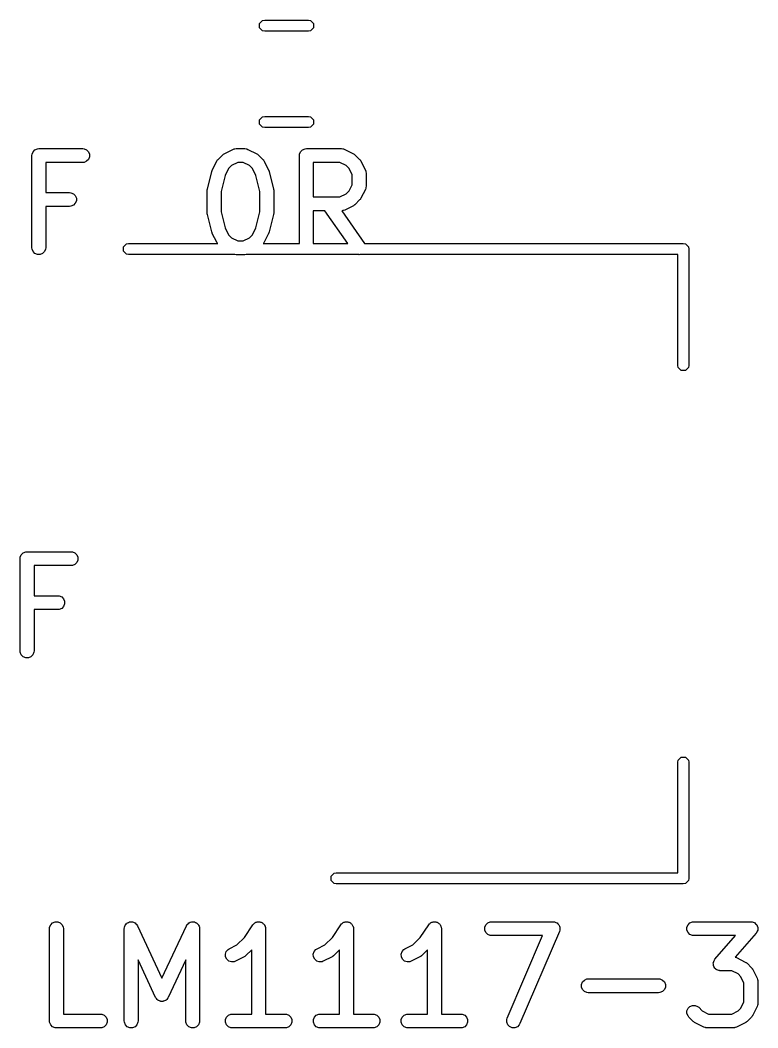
# Model space of a CAD drawing. Header units: millimetres. Extents: x 60 to 220, y -152 to -53.
# Drawn here: x 109.03 to 117.02, y -94.18 to -83.26 of the extents above; entities that cross this region are included whole.
import ezdxf

# ---------------------------------------------------------------- set-up
doc = ezdxf.new("R2010")
doc.units = ezdxf.units.MM
doc.layers.add('F.Silkscreen', color=41, linetype='CONTINUOUS', true_color=0xf2eda1)

msp = doc.modelspace()

# ---------------------------------------------------------------- linework, layer by layer
at = {"layer": 'F.Silkscreen', "linetype": 'CONTINUOUS'}
for p, q in [((111.619709, -83.299939), (111.652181, -83.267467)), ((111.619709, -83.345861), (111.619709, -83.299939)), ((111.652181, -83.267467), (111.675142, -83.2629)), ((111.675142, -83.2629), (112.149658, -83.2629)), ((112.149658, -83.2629), (112.172619, -83.267467)), ((112.172619, -83.267467), (112.205091, -83.299939)), ((112.205091, -83.299939), (112.205091, -83.345861)), ((111.652181, -83.378333), (111.619709, -83.345861)), ((111.675142, -83.3829), (111.652181, -83.378333)), ((112.149658, -83.3829), (111.675142, -83.3829)), ((112.172619, -83.378333), (112.149658, -83.3829)), ((112.205091, -83.345861), (112.172619, -83.378333)), ((111.652181, -84.312467), (111.675142, -84.3079)), ((111.675142, -84.3079), (112.149658, -84.3079)), ((112.149658, -84.3079), (112.172619, -84.312467)), ((111.619709, -84.344939), (111.652181, -84.312467)), ((111.619709, -84.390861), (111.619709, -84.344939)), ((111.652181, -84.423333), (111.619709, -84.390861)), ((112.172619, -84.312467), (112.205091, -84.344939)), ((112.205091, -84.390861), (112.172619, -84.423333)), ((112.205091, -84.344939), (112.205091, -84.390861)), ((111.675142, -84.4279), (111.652181, -84.423333)), ((112.149658, -84.4279), (111.675142, -84.4279)), ((112.172619, -84.423333), (112.149658, -84.4279)), ((109.152486, -84.730219), (109.153927, -84.715587)), ((109.152486, -85.730219), (109.152486, -84.730219)), ((109.153927, -84.715587), (109.165126, -84.688551)), ((109.165126, -84.688551), (109.185818, -84.667859)), ((109.185818, -84.667859), (109.212854, -84.65666)), ((109.212854, -84.65666), (109.227486, -84.655219)), ((109.227486, -84.655219), (109.703676, -84.655219)), ((109.703676, -84.655219), (109.718308, -84.65666)), ((109.718308, -84.65666), (109.745344, -84.667859)), ((109.745344, -84.667859), (109.766036, -84.688551)), ((109.766036, -84.688551), (109.777235, -84.715587)), ((109.777235, -84.744851), (109.766036, -84.771887)), ((109.777235, -84.715587), (109.777235, -84.744851)), ((111.168891, -84.772424), (111.21651, -84.724805)), ((111.21651, -84.724805), (111.222259, -84.720086)), ((111.222259, -84.720086), (111.223559, -84.718588)), ((111.223559, -84.718588), (111.225818, -84.717166)), ((111.225818, -84.717166), (111.227875, -84.715478)), ((111.227875, -84.715478), (111.229702, -84.71472)), ((111.229702, -84.71472), (111.236002, -84.710756)), ((111.236002, -84.710756), (111.33124, -84.663137)), ((111.33124, -84.663137), (111.344971, -84.657882)), ((111.344971, -84.657882), (111.34766, -84.65769)), ((111.34766, -84.65769), (111.350149, -84.65666)), ((111.350149, -84.65666), (111.364781, -84.655219)), ((111.364781, -84.655219), (111.460019, -84.655219)), ((111.460019, -84.655219), (111.474651, -84.65666)), ((111.474651, -84.65666), (111.47714, -84.657691)), ((111.47714, -84.657691), (111.479828, -84.657882)), ((111.479828, -84.657882), (111.49356, -84.663137)), ((111.49356, -84.663137), (111.588798, -84.710756)), ((111.588798, -84.710756), (111.595097, -84.71472)), ((111.595097, -84.71472), (111.596925, -84.715478)), ((111.596925, -84.715478), (111.598981, -84.717166)), ((111.598981, -84.717166), (111.601241, -84.718588)), ((111.601241, -84.718588), (111.60254, -84.720086)), ((111.60254, -84.720086), (111.60829, -84.724805)), ((111.60829, -84.724805), (111.655909, -84.772424)), ((112.051686, -84.730219), (112.053127, -84.715587)), ((112.051686, -85.684), (112.051686, -84.730219)), ((112.053127, -84.715587), (112.064326, -84.688551)), ((112.064326, -84.688551), (112.085018, -84.667859)), ((112.085018, -84.667859), (112.112054, -84.65666)), ((112.112054, -84.65666), (112.126686, -84.655219)), ((112.126686, -84.655219), (112.507638, -84.655219)), ((112.507638, -84.655219), (112.52227, -84.65666)), ((112.52227, -84.65666), (112.524759, -84.657691)), ((112.524759, -84.657691), (112.527447, -84.657882)), ((112.527447, -84.657882), (112.541179, -84.663137)), ((112.541179, -84.663137), (112.636417, -84.710756)), ((112.636417, -84.710756), (112.642716, -84.71472)), ((112.642716, -84.71472), (112.644544, -84.715478)), ((112.644544, -84.715478), (112.6466, -84.717166)), ((112.6466, -84.717166), (112.64886, -84.718588)), ((112.64886, -84.718588), (112.650159, -84.720086)), ((112.650159, -84.720086), (112.655909, -84.724805)), ((112.655909, -84.724805), (112.703528, -84.772424)), ((109.703676, -84.805219), (109.302486, -84.805219)), ((109.302486, -84.805219), (109.302486, -85.131409)), ((109.718308, -84.803778), (109.703676, -84.805219)), ((109.745344, -84.792579), (109.718308, -84.803778)), ((109.766036, -84.771887), (109.745344, -84.792579)), ((111.107223, -84.887154), (111.154842, -84.791916)), ((111.154842, -84.791916), (111.158806, -84.785616)), ((111.158806, -84.785616), (111.159564, -84.783789)), ((111.159564, -84.783789), (111.161252, -84.781732)), ((111.161252, -84.781732), (111.162674, -84.779473)), ((111.162674, -84.779473), (111.164172, -84.778173)), ((111.164172, -84.778173), (111.168891, -84.772424)), ((111.31397, -84.839477), (111.283563, -84.869884)), ((111.382486, -84.805219), (111.31397, -84.839477)), ((111.442314, -84.805219), (111.382486, -84.805219)), ((111.51083, -84.839477), (111.442314, -84.805219)), ((111.541237, -84.869884), (111.51083, -84.839477)), ((111.655909, -84.772424), (111.660627, -84.778173)), ((111.660627, -84.778173), (111.662126, -84.779473)), ((111.662126, -84.779473), (111.663547, -84.781732)), ((111.663547, -84.781732), (111.665236, -84.783789)), ((111.665236, -84.783789), (111.665993, -84.785616)), ((111.665993, -84.785616), (111.669958, -84.791916)), ((111.669958, -84.791916), (111.717577, -84.887154)), ((112.489933, -84.805219), (112.201686, -84.805219)), ((112.201686, -84.805219), (112.201686, -85.179028)), ((112.558449, -84.839477), (112.489933, -84.805219)), ((112.588856, -84.869884), (112.558449, -84.839477)), ((112.703528, -84.772424), (112.708246, -84.778173)), ((112.708246, -84.778173), (112.709745, -84.779473)), ((112.709745, -84.779473), (112.711166, -84.781732)), ((112.711166, -84.781732), (112.712855, -84.783789)), ((112.712855, -84.783789), (112.713612, -84.785616)), ((112.713612, -84.785616), (112.717577, -84.791916)), ((112.717577, -84.791916), (112.765196, -84.887154)), ((111.053925, -85.092981), (111.101544, -84.902505)), ((111.101544, -84.902505), (111.101929, -84.901425)), ((111.101929, -84.901425), (111.101968, -84.900886)), ((111.101968, -84.900886), (111.104295, -84.894804)), ((111.104295, -84.894804), (111.106491, -84.888659)), ((111.106491, -84.888659), (111.106813, -84.888223)), ((111.106813, -84.888223), (111.107223, -84.887154)), ((111.245069, -84.946871), (111.201686, -85.120405)), ((111.283563, -84.869884), (111.245069, -84.946871)), ((111.57973, -84.946871), (111.541237, -84.869884)), ((111.623114, -85.120405), (111.57973, -84.946871)), ((111.717577, -84.887154), (111.717986, -84.888223)), ((111.717986, -84.888223), (111.718309, -84.888659)), ((111.718309, -84.888659), (111.720501, -84.894795)), ((111.720501, -84.894795), (111.722832, -84.900885)), ((111.722832, -84.900885), (111.72287, -84.901425)), ((111.72287, -84.901425), (111.723256, -84.902505)), ((111.723256, -84.902505), (111.770875, -85.092981)), ((112.623114, -84.9384), (112.588856, -84.869884)), ((112.623114, -85.045847), (112.623114, -84.9384)), ((112.765196, -84.887154), (112.770451, -84.900885)), ((112.770451, -84.900885), (112.770642, -84.903574)), ((112.770642, -84.903574), (112.771673, -84.906063)), ((112.771673, -84.906063), (112.773114, -84.920695)), ((112.773114, -84.920695), (112.773114, -85.063552)), ((112.588856, -85.114363), (112.623114, -85.045847)), ((112.773114, -85.063552), (112.771673, -85.078184)), ((109.302486, -85.131409), (109.560819, -85.131409)), ((109.560819, -85.131409), (109.575451, -85.13285)), ((109.575451, -85.13285), (109.602487, -85.144049)), ((109.602487, -85.144049), (109.623179, -85.164741)), ((109.623179, -85.164741), (109.634378, -85.191777)), ((111.051686, -85.111171), (111.051937, -85.108617)), ((111.051686, -85.349266), (111.051686, -85.111171)), ((111.051775, -85.107525), (111.052584, -85.102051)), ((111.051937, -85.108617), (111.051775, -85.107525)), ((111.052584, -85.102051), (111.053127, -85.096539)), ((111.053127, -85.096539), (111.053549, -85.095517)), ((111.053549, -85.095517), (111.053925, -85.092981)), ((111.201686, -85.120405), (111.201686, -85.340032)), ((111.623114, -85.340032), (111.623114, -85.120405)), ((111.770875, -85.092981), (111.77125, -85.095517)), ((111.77125, -85.095517), (111.771673, -85.096539)), ((111.771673, -85.096539), (111.772215, -85.102051)), ((111.772215, -85.102051), (111.773025, -85.107525)), ((111.773025, -85.107525), (111.772862, -85.108617)), ((111.772862, -85.108617), (111.773114, -85.111171)), ((111.773114, -85.111171), (111.773114, -85.349266)), ((112.201686, -85.179028), (112.489933, -85.179028)), ((112.489933, -85.179028), (112.558449, -85.14477)), ((112.558449, -85.14477), (112.588856, -85.114363)), ((112.765196, -85.097093), (112.717577, -85.192331)), ((112.770451, -85.083362), (112.765196, -85.097093)), ((112.770642, -85.080672), (112.770451, -85.083362)), ((112.771673, -85.078184), (112.770642, -85.080672)), ((109.560819, -85.281409), (109.302486, -85.281409)), ((109.302486, -85.281409), (109.302486, -85.730219)), ((109.575451, -85.279968), (109.560819, -85.281409)), ((109.602487, -85.268769), (109.575451, -85.279968)), ((109.623179, -85.248077), (109.602487, -85.268769)), ((109.634378, -85.221041), (109.623179, -85.248077)), ((109.634378, -85.191777), (109.634378, -85.221041)), ((112.636417, -85.273491), (112.541179, -85.32111)), ((112.642716, -85.269526), (112.636417, -85.273491)), ((112.644544, -85.268769), (112.642716, -85.269526)), ((112.6466, -85.26708), (112.644544, -85.268769)), ((112.64886, -85.265659), (112.6466, -85.26708)), ((112.650159, -85.26416), (112.64886, -85.265659)), ((112.655909, -85.259442), (112.650159, -85.26416)), ((112.703528, -85.211823), (112.655909, -85.259442)), ((112.708246, -85.206073), (112.703528, -85.211823)), ((112.709745, -85.204774), (112.708246, -85.206073)), ((112.711166, -85.202514), (112.709745, -85.204774)), ((112.712855, -85.200458), (112.711166, -85.202514)), ((112.713612, -85.19863), (112.712855, -85.200458)), ((112.717577, -85.192331), (112.713612, -85.19863)), ((111.051937, -85.351819), (111.051686, -85.349266)), ((111.051775, -85.352912), (111.051937, -85.351819)), ((111.052584, -85.358385), (111.051775, -85.352912)), ((111.053127, -85.363898), (111.052584, -85.358385)), ((111.053549, -85.364919), (111.053127, -85.363898)), ((111.053925, -85.367456), (111.053549, -85.364919)), ((111.101544, -85.557932), (111.053925, -85.367456)), ((111.201686, -85.340032), (111.245069, -85.513566)), ((111.57973, -85.513566), (111.623114, -85.340032)), ((111.770875, -85.367456), (111.723256, -85.557932)), ((111.77125, -85.364919), (111.770875, -85.367456)), ((111.771673, -85.363898), (111.77125, -85.364919)), ((111.772215, -85.358385), (111.771673, -85.363898)), ((111.773025, -85.352912), (111.772215, -85.358385)), ((111.773114, -85.349266), (111.772862, -85.351819)), ((111.772862, -85.351819), (111.773025, -85.352912)), ((112.325732, -85.329028), (112.201686, -85.329028)), ((112.201686, -85.329028), (112.201686, -85.684)), ((112.574212, -85.684), (112.325732, -85.329028)), ((112.52227, -85.327587), (112.508753, -85.328918)), ((112.508753, -85.328918), (112.75731, -85.684)), ((112.524759, -85.326555), (112.52227, -85.327587)), ((112.527447, -85.326365), (112.524759, -85.326555)), ((112.541179, -85.32111), (112.527447, -85.326365)), ((111.101929, -85.559011), (111.101544, -85.557932)), ((111.101968, -85.559551), (111.101929, -85.559011)), ((111.104295, -85.565632), (111.101968, -85.559551)), ((111.106491, -85.571778), (111.104295, -85.565632)), ((111.106813, -85.572213), (111.106491, -85.571778)), ((111.107223, -85.573283), (111.106813, -85.572213)), ((111.154842, -85.668521), (111.107223, -85.573283)), ((111.245069, -85.513566), (111.283563, -85.590553)), ((111.283563, -85.590553), (111.31397, -85.620961)), ((111.510829, -85.620961), (111.541236, -85.590553)), ((111.541236, -85.590553), (111.57973, -85.513566)), ((111.717577, -85.573283), (111.669958, -85.668521)), ((111.717986, -85.572213), (111.717577, -85.573283)), ((111.718309, -85.571778), (111.717986, -85.572213)), ((111.720501, -85.565641), (111.718309, -85.571778)), ((111.722832, -85.559552), (111.720501, -85.565641)), ((111.72287, -85.559011), (111.722832, -85.559552)), ((111.723256, -85.557932), (111.72287, -85.559011)), ((110.144167, -85.721039), (110.176639, -85.688567)), ((110.144167, -85.766961), (110.144167, -85.721039)), ((110.176639, -85.688567), (110.1996, -85.684)), ((110.1996, -85.684), (111.165597, -85.684)), ((111.158805, -85.674817), (111.154842, -85.668521)), ((111.159563, -85.676647), (111.158805, -85.674817)), ((111.161252, -85.678705), (111.159563, -85.676647)), ((111.162674, -85.680964), (111.161252, -85.678705)), ((111.164172, -85.682263), (111.162674, -85.680964)), ((111.165597, -85.684), (111.164172, -85.682263)), ((111.31397, -85.620961), (111.382486, -85.655219)), ((111.382486, -85.655219), (111.442314, -85.655219)), ((111.442314, -85.655219), (111.510829, -85.620961)), ((111.660627, -85.682263), (111.659202, -85.684)), ((111.659202, -85.684), (112.051686, -85.684)), ((111.662126, -85.680964), (111.660627, -85.682263)), ((111.663547, -85.678705), (111.662126, -85.680964)), ((111.665237, -85.676647), (111.663547, -85.678705)), ((111.665994, -85.674817), (111.665237, -85.676647)), ((111.669958, -85.668521), (111.665994, -85.674817)), ((112.201686, -85.684), (112.574212, -85.684)), ((112.75731, -85.684), (116.2096, -85.684)), ((116.2096, -85.684), (116.232561, -85.688567)), ((116.232561, -85.688567), (116.265033, -85.721039)), ((116.265033, -85.721039), (116.2696, -85.744)), ((109.153927, -85.744851), (109.152486, -85.730219)), ((109.165126, -85.771887), (109.153927, -85.744851)), ((109.185818, -85.792579), (109.165126, -85.771887)), ((109.212854, -85.803778), (109.185818, -85.792579)), ((109.242118, -85.803778), (109.212854, -85.803778)), ((109.269154, -85.792579), (109.242118, -85.803778)), ((109.289846, -85.771887), (109.269154, -85.792579)), ((109.301045, -85.744851), (109.289846, -85.771887)), ((109.302486, -85.730219), (109.301045, -85.744851)), ((110.176639, -85.799433), (110.144167, -85.766961)), ((110.1996, -85.804), (110.176639, -85.799433)), ((111.352403, -85.804), (110.1996, -85.804)), ((111.364781, -85.805219), (111.352403, -85.804)), ((111.460019, -85.805219), (111.364781, -85.805219)), ((111.472397, -85.804), (111.460019, -85.805219)), ((112.692929, -85.804), (111.472397, -85.804)), ((112.699739, -85.805202), (112.692929, -85.804)), ((112.705164, -85.804), (112.699739, -85.805202)), ((116.1496, -85.804), (112.705164, -85.804)), ((116.1496, -87.004), (116.1496, -85.804)), ((116.2696, -85.744), (116.2696, -87.004)), ((116.154167, -87.026961), (116.1496, -87.004)), ((116.186639, -87.059433), (116.154167, -87.026961)), ((116.265033, -87.026961), (116.232561, -87.059433)), ((116.2696, -87.004), (116.265033, -87.026961)), ((116.232561, -87.059433), (116.186639, -87.059433)), ((109.025486, -89.099019), (109.026927, -89.084387)), ((109.025486, -90.099019), (109.025486, -89.099019)), ((109.026927, -89.084387), (109.038126, -89.057351)), ((109.038126, -89.057351), (109.058818, -89.036659)), ((109.058818, -89.036659), (109.085854, -89.02546)), ((109.085854, -89.02546), (109.100486, -89.024019)), ((109.100486, -89.024019), (109.576676, -89.024019)), ((109.576676, -89.024019), (109.591308, -89.02546)), ((109.591308, -89.02546), (109.618344, -89.036659)), ((109.618344, -89.036659), (109.639036, -89.057351)), ((109.639036, -89.057351), (109.650235, -89.084387)), ((109.650235, -89.113651), (109.639036, -89.140687)), ((109.650235, -89.084387), (109.650235, -89.113651)), ((109.576676, -89.174019), (109.175486, -89.174019)), ((109.175486, -89.174019), (109.175486, -89.500209)), ((109.591308, -89.172578), (109.576676, -89.174019)), ((109.618344, -89.161379), (109.591308, -89.172578)), ((109.639036, -89.140687), (109.618344, -89.161379)), ((109.175486, -89.500209), (109.433819, -89.500209)), ((109.433819, -89.500209), (109.448451, -89.50165)), ((109.448451, -89.50165), (109.475487, -89.512849)), ((109.475487, -89.512849), (109.496179, -89.533541)), ((109.496179, -89.533541), (109.507378, -89.560577)), ((109.433819, -89.650209), (109.175486, -89.650209)), ((109.175486, -89.650209), (109.175486, -90.099019)), ((109.448451, -89.648768), (109.433819, -89.650209)), ((109.475487, -89.637569), (109.448451, -89.648768)), ((109.496179, -89.616877), (109.475487, -89.637569)), ((109.507378, -89.589841), (109.496179, -89.616877)), ((109.507378, -89.560577), (109.507378, -89.589841)), ((109.026927, -90.113651), (109.025486, -90.099019)), ((109.038126, -90.140687), (109.026927, -90.113651)), ((109.058818, -90.161379), (109.038126, -90.140687)), ((109.085854, -90.172578), (109.058818, -90.161379)), ((109.115118, -90.172578), (109.085854, -90.172578)), ((109.142154, -90.161379), (109.115118, -90.172578)), ((109.162846, -90.140687), (109.142154, -90.161379)), ((109.174045, -90.113651), (109.162846, -90.140687)), ((109.175486, -90.099019), (109.174045, -90.113651)), ((116.1496, -91.304), (116.154167, -91.281039)), ((116.154167, -91.281039), (116.186639, -91.248567)), ((116.186639, -91.248567), (116.232561, -91.248567)), ((116.232561, -91.248567), (116.265033, -91.281039)), ((116.265033, -91.281039), (116.2696, -91.304)), ((116.1496, -92.504), (116.1496, -91.304)), ((116.2696, -91.304), (116.2696, -92.564)), ((112.394167, -92.541039), (112.426639, -92.508567)), ((112.394167, -92.586961), (112.394167, -92.541039)), ((112.426639, -92.619433), (112.394167, -92.586961)), ((112.426639, -92.508567), (112.4496, -92.504)), ((112.4496, -92.504), (116.1496, -92.504)), ((116.265033, -92.586961), (116.232561, -92.619433)), ((116.2696, -92.564), (116.265033, -92.586961)), ((112.4496, -92.624), (112.426639, -92.619433)), ((116.2096, -92.624), (112.4496, -92.624)), ((116.232561, -92.619433), (116.2096, -92.624)), ((109.37698, -93.046459), (109.404016, -93.03526)), ((109.404016, -93.03526), (109.43328, -93.03526)), ((109.43328, -93.03526), (109.460316, -93.046459)), ((110.186504, -93.046459), (110.198525, -93.041479)), ((110.198525, -93.041479), (110.210324, -93.035973)), ((110.210324, -93.035973), (110.211995, -93.035899)), ((110.211995, -93.035899), (110.21354, -93.03526)), ((110.21354, -93.03526), (110.226559, -93.03526)), ((110.226559, -93.03526), (110.23956, -93.034689)), ((110.23956, -93.034689), (110.24113, -93.03526)), ((110.24113, -93.03526), (110.242804, -93.03526)), ((110.242804, -93.03526), (110.25483, -93.040241)), ((110.25483, -93.040241), (110.267061, -93.044689)), ((110.267061, -93.044689), (110.268294, -93.045818)), ((110.268294, -93.045818), (110.26984, -93.046459)), ((110.85317, -93.046459), (110.854715, -93.045819)), ((110.854715, -93.045819), (110.855949, -93.044689)), ((110.855949, -93.044689), (110.868187, -93.040238)), ((110.868187, -93.040238), (110.880206, -93.03526)), ((110.880206, -93.03526), (110.881877, -93.03526)), ((110.881877, -93.03526), (110.88345, -93.034688)), ((110.88345, -93.034688), (110.896464, -93.03526)), ((110.896464, -93.03526), (110.90947, -93.03526)), ((110.90947, -93.03526), (110.911013, -93.035899)), ((110.911013, -93.035899), (110.912686, -93.035973)), ((110.912686, -93.035973), (110.924493, -93.041482)), ((110.924493, -93.041482), (110.936506, -93.046459)), ((111.567456, -93.046459), (111.574245, -93.043646)), ((111.574245, -93.043646), (111.580351, -93.039558)), ((111.580351, -93.039558), (111.587631, -93.038101)), ((111.587631, -93.038101), (111.594492, -93.03526)), ((111.594492, -93.03526), (111.60184, -93.03526)), ((111.60184, -93.03526), (111.609045, -93.033819)), ((111.609045, -93.033819), (111.616329, -93.03526)), ((111.616329, -93.03526), (111.623756, -93.03526)), ((111.623756, -93.03526), (111.630544, -93.038072)), ((111.630544, -93.038072), (111.637753, -93.039498)), ((111.637753, -93.039498), (111.643932, -93.043617)), ((111.643932, -93.043617), (111.650792, -93.046459)), ((112.519837, -93.046459), (112.526626, -93.043646)), ((112.526626, -93.043646), (112.532732, -93.039558)), ((112.532732, -93.039558), (112.540012, -93.038101)), ((112.540012, -93.038101), (112.546873, -93.03526)), ((112.546873, -93.03526), (112.554221, -93.03526)), ((112.554221, -93.03526), (112.561426, -93.033819)), ((112.561426, -93.033819), (112.56871, -93.03526)), ((112.56871, -93.03526), (112.576137, -93.03526)), ((112.576137, -93.03526), (112.582925, -93.038072)), ((112.582925, -93.038072), (112.590134, -93.039498)), ((112.590134, -93.039498), (112.596313, -93.043617)), ((112.596313, -93.043617), (112.603173, -93.046459)), ((113.472218, -93.046459), (113.479007, -93.043646)), ((113.479007, -93.043646), (113.485113, -93.039558)), ((113.485113, -93.039558), (113.492393, -93.038101)), ((113.492393, -93.038101), (113.499254, -93.03526)), ((113.499254, -93.03526), (113.506602, -93.03526)), ((113.506602, -93.03526), (113.513807, -93.033819)), ((113.513807, -93.033819), (113.521091, -93.03526)), ((113.521091, -93.03526), (113.528518, -93.03526)), ((113.528518, -93.03526), (113.535306, -93.038072)), ((113.535306, -93.038072), (113.542515, -93.039498)), ((113.542515, -93.039498), (113.548694, -93.043617)), ((113.548694, -93.043617), (113.555554, -93.046459)), ((114.091266, -93.046459), (114.118302, -93.03526)), ((114.118302, -93.03526), (114.132934, -93.033819)), ((114.132934, -93.033819), (114.7996, -93.033819)), ((114.7996, -93.033819), (114.814232, -93.03526)), ((114.814232, -93.03526), (114.814662, -93.035438)), ((114.814662, -93.035438), (114.815127, -93.035444)), ((114.815127, -93.035444), (114.828133, -93.041018)), ((114.828133, -93.041018), (114.841268, -93.046459)), ((116.281742, -93.046459), (116.308778, -93.03526)), ((116.308778, -93.03526), (116.32341, -93.033819)), ((116.32341, -93.033819), (116.942457, -93.033819)), ((116.942457, -93.033819), (116.950195, -93.034581)), ((116.950195, -93.034581), (116.952163, -93.03445)), ((116.952163, -93.03445), (116.953518, -93.034908)), ((116.953518, -93.034908), (116.957089, -93.03526)), ((116.957089, -93.03526), (116.968346, -93.039923)), ((116.968346, -93.039923), (116.979884, -93.043825)), ((116.979884, -93.043825), (116.981788, -93.04549)), ((116.981788, -93.04549), (116.984125, -93.046459)), ((109.343648, -93.108819), (109.345089, -93.094187)), ((109.343648, -94.108819), (109.343648, -93.108819)), ((109.345089, -93.094187), (109.356288, -93.067151)), ((109.356288, -93.067151), (109.37698, -93.046459)), ((109.460316, -93.046459), (109.481008, -93.067151)), ((109.481008, -93.067151), (109.492207, -93.094187)), ((109.492207, -93.094187), (109.493648, -93.108819)), ((109.493648, -93.108819), (109.493648, -94.033819)), ((110.153172, -93.108819), (110.154119, -93.099197)), ((110.153172, -94.108819), (110.153172, -93.108819)), ((110.154042, -93.097431), (110.154386, -93.096482)), ((110.154119, -93.099197), (110.154042, -93.097431)), ((110.154386, -93.096482), (110.154613, -93.094187)), ((110.154613, -93.094187), (110.159594, -93.08216)), ((110.159594, -93.08216), (110.164042, -93.06993)), ((110.164042, -93.06993), (110.165171, -93.068696)), ((110.165171, -93.068696), (110.165812, -93.067151)), ((110.165812, -93.067151), (110.175017, -93.057945)), ((110.175017, -93.057945), (110.183806, -93.048349)), ((110.183806, -93.048349), (110.185321, -93.047641)), ((110.185321, -93.047641), (110.186504, -93.046459)), ((110.26984, -93.046459), (110.279045, -93.055664)), ((110.279045, -93.055664), (110.288642, -93.064453)), ((110.288642, -93.064453), (110.289816, -93.066435)), ((110.289816, -93.066435), (110.290532, -93.067151)), ((110.290532, -93.067151), (110.29121, -93.068787)), ((110.29121, -93.068787), (110.296136, -93.077103)), ((110.296136, -93.077103), (110.561504, -93.64575)), ((110.561504, -93.64575), (110.826874, -93.077102)), ((110.826874, -93.077102), (110.831801, -93.068784)), ((110.831801, -93.068784), (110.832478, -93.067151)), ((110.832478, -93.067151), (110.833192, -93.066436)), ((110.833192, -93.066436), (110.834368, -93.064452)), ((110.834368, -93.064452), (110.843971, -93.055657)), ((110.843971, -93.055657), (110.85317, -93.046459)), ((110.936506, -93.046459), (110.937687, -93.04764)), ((110.937687, -93.04764), (110.939204, -93.048348)), ((110.939204, -93.048348), (110.947998, -93.057951)), ((110.947998, -93.057951), (110.957198, -93.067151)), ((110.957198, -93.067151), (110.957838, -93.068696)), ((110.957838, -93.068696), (110.958968, -93.06993)), ((110.958968, -93.06993), (110.963415, -93.08216)), ((110.963415, -93.08216), (110.968397, -93.094187)), ((110.968397, -93.094187), (110.968623, -93.096482)), ((110.968623, -93.096482), (110.968968, -93.097431)), ((110.968968, -93.097431), (110.96889, -93.099197)), ((110.96889, -93.099197), (110.969838, -93.108819)), ((110.969838, -93.108819), (110.969838, -94.108819)), ((111.4556, -93.203896), (111.54672, -93.067216)), ((111.54672, -93.067216), (111.546754, -93.067173)), ((111.546754, -93.067173), (111.546764, -93.067151)), ((111.546764, -93.067151), (111.546815, -93.067099)), ((111.546815, -93.067099), (111.556036, -93.055841)), ((111.556036, -93.055841), (111.562205, -93.051709)), ((111.562205, -93.051709), (111.567456, -93.046459)), ((111.650792, -93.046459), (111.655985, -93.051652)), ((111.655985, -93.051652), (111.662102, -93.05573)), ((111.662102, -93.05573), (111.666235, -93.061902)), ((111.666235, -93.061902), (111.671484, -93.067151)), ((111.671484, -93.067151), (111.674295, -93.073938)), ((111.674295, -93.073938), (111.678385, -93.080045)), ((111.678385, -93.080045), (111.679841, -93.087326)), ((111.679841, -93.087326), (111.682683, -93.094187)), ((111.682683, -93.094187), (111.684108, -93.108663)), ((111.684108, -93.108663), (111.684124, -93.10874)), ((111.684124, -93.10874), (111.684118, -93.108766)), ((111.684118, -93.108766), (111.684124, -93.108819)), ((111.684124, -93.108819), (111.684124, -94.033819)), ((112.407981, -93.203896), (112.499101, -93.067216)), ((112.499101, -93.067216), (112.499135, -93.067173)), ((112.499135, -93.067173), (112.499145, -93.067151)), ((112.499145, -93.067151), (112.499196, -93.067099)), ((112.499196, -93.067099), (112.508417, -93.055841)), ((112.508417, -93.055841), (112.514586, -93.051709)), ((112.514586, -93.051709), (112.519837, -93.046459)), ((112.603173, -93.046459), (112.608366, -93.051652)), ((112.608366, -93.051652), (112.614483, -93.05573)), ((112.614483, -93.05573), (112.618616, -93.061902)), ((112.618616, -93.061902), (112.623865, -93.067151)), ((112.623865, -93.067151), (112.626676, -93.073938)), ((112.626676, -93.073938), (112.630766, -93.080045)), ((112.630766, -93.080045), (112.632222, -93.087326)), ((112.632222, -93.087326), (112.635064, -93.094187)), ((112.635064, -93.094187), (112.636489, -93.108663)), ((112.636489, -93.108663), (112.636505, -93.10874)), ((112.636505, -93.10874), (112.636499, -93.108766)), ((112.636499, -93.108766), (112.636505, -93.108819)), ((112.636505, -93.108819), (112.636505, -94.033819)), ((113.360362, -93.203896), (113.451482, -93.067216)), ((113.451482, -93.067216), (113.451516, -93.067173)), ((113.451516, -93.067173), (113.451526, -93.067151)), ((113.451526, -93.067151), (113.451577, -93.067099)), ((113.451577, -93.067099), (113.460798, -93.055841)), ((113.460798, -93.055841), (113.466967, -93.051709)), ((113.466967, -93.051709), (113.472218, -93.046459)), ((113.555554, -93.046459), (113.560747, -93.051652)), ((113.560747, -93.051652), (113.566864, -93.05573)), ((113.566864, -93.05573), (113.570997, -93.061902)), ((113.570997, -93.061902), (113.576246, -93.067151)), ((113.576246, -93.067151), (113.579057, -93.073938)), ((113.579057, -93.073938), (113.583147, -93.080045)), ((113.583147, -93.080045), (113.584603, -93.087326)), ((113.584603, -93.087326), (113.587445, -93.094187)), ((113.587445, -93.094187), (113.58887, -93.108663)), ((113.58887, -93.108663), (113.588886, -93.10874)), ((113.588886, -93.10874), (113.58888, -93.108766)), ((113.58888, -93.108766), (113.588886, -93.108819)), ((113.588886, -93.108819), (113.588886, -94.033819)), ((114.059375, -93.094187), (114.070574, -93.067151)), ((114.059375, -93.123451), (114.059375, -93.094187)), ((114.070574, -93.150487), (114.059375, -93.123451)), ((114.070574, -93.067151), (114.091266, -93.046459)), ((114.091266, -93.171179), (114.070574, -93.150487)), ((114.868536, -93.138363), (114.439965, -94.138363)), ((114.841268, -93.046459), (114.841597, -93.046788)), ((114.841597, -93.046788), (114.842025, -93.046972)), ((114.842025, -93.046972), (114.85192, -93.057111)), ((114.85192, -93.057111), (114.86196, -93.067151)), ((114.86196, -93.067151), (114.862138, -93.067581)), ((114.862138, -93.067581), (114.862464, -93.067915)), ((114.862464, -93.067915), (114.867737, -93.081097)), ((114.867737, -93.081097), (114.873159, -93.094187)), ((114.872975, -93.124347), (114.868536, -93.138363)), ((114.87298, -93.123881), (114.872975, -93.124347)), ((114.873159, -93.123451), (114.87298, -93.123881)), ((114.873159, -93.094187), (114.873159, -93.094652)), ((114.873159, -93.094652), (114.873332, -93.095085)), ((114.873332, -93.095085), (114.873159, -93.109265)), ((114.873159, -93.109265), (114.873159, -93.123451)), ((116.249851, -93.094187), (116.26105, -93.067151)), ((116.249851, -93.123451), (116.249851, -93.094187)), ((116.26105, -93.150487), (116.249851, -93.123451)), ((116.26105, -93.067151), (116.281742, -93.046459)), ((116.281742, -93.171179), (116.26105, -93.150487)), ((116.984125, -93.046459), (116.992735, -93.055069)), ((116.992735, -93.055069), (117.001908, -93.063095)), ((117.003421, -93.151882), (116.9989, -93.158207)), ((117.001908, -93.063095), (117.00303, -93.065364)), ((117.00303, -93.065364), (117.004817, -93.067151)), ((117.004817, -93.150487), (117.003421, -93.151882)), ((117.004817, -93.067151), (117.009477, -93.078401)), ((117.005365, -93.149163), (117.004817, -93.150487)), ((117.007451, -93.146246), (117.005365, -93.149163)), ((117.011352, -93.134708), (117.007451, -93.146246)), ((117.009477, -93.078401), (117.01488, -93.089327)), ((117.016016, -93.123451), (117.011352, -93.134708)), ((117.01488, -93.089327), (117.015048, -93.09185)), ((117.015048, -93.09185), (117.016016, -93.094187)), ((117.016016, -93.094187), (117.016016, -93.106371)), ((117.016016, -93.106371), (117.016826, -93.118525)), ((117.016826, -93.118525), (117.016016, -93.12092)), ((117.016016, -93.12092), (117.016016, -93.123451)), ((111.374221, -93.285275), (111.4556, -93.203896)), ((112.326602, -93.285275), (112.407981, -93.203896)), ((113.278983, -93.285275), (113.360362, -93.203896)), ((114.118302, -93.182378), (114.091266, -93.171179)), ((114.132934, -93.183819), (114.118302, -93.182378)), ((114.685859, -93.183819), (114.132934, -93.183819)), ((114.302093, -94.079275), (114.685859, -93.183819)), ((116.308778, -93.182378), (116.281742, -93.171179)), ((116.32341, -93.183819), (116.308778, -93.182378)), ((116.777175, -93.183819), (116.32341, -93.183819)), ((116.552681, -93.440383), (116.777175, -93.183819)), ((116.9989, -93.158207), (116.772004, -93.417516)), ((111.248999, -93.385152), (111.258253, -93.357391)), ((111.258253, -93.357391), (111.277426, -93.335283)), ((111.277426, -93.335283), (111.289869, -93.327451)), ((111.289869, -93.327451), (111.374221, -93.285275)), ((111.534124, -93.337504), (111.471681, -93.399947)), ((111.534124, -94.033819), (111.534124, -93.337504)), ((112.20138, -93.385152), (112.210634, -93.357391)), ((112.210634, -93.357391), (112.229807, -93.335283)), ((112.229807, -93.335283), (112.24225, -93.327451)), ((112.24225, -93.327451), (112.326602, -93.285275)), ((112.486505, -93.337504), (112.424062, -93.399947)), ((112.486505, -94.033819), (112.486505, -93.337504)), ((113.153761, -93.385152), (113.163015, -93.357391)), ((113.163015, -93.357391), (113.182188, -93.335283)), ((113.182188, -93.335283), (113.194631, -93.327451)), ((113.194631, -93.327451), (113.278983, -93.285275)), ((113.438886, -93.337504), (113.376443, -93.399947)), ((113.438886, -94.033819), (113.438886, -93.337504)), ((110.493541, -93.854821), (110.303172, -93.446886)), ((110.303172, -93.446886), (110.303172, -94.108819)), ((110.819838, -93.446886), (110.629469, -93.85482)), ((110.819838, -94.108819), (110.819838, -93.446886)), ((111.251073, -93.414342), (111.248999, -93.385152)), ((111.26416, -93.440517), (111.251073, -93.414342)), ((111.286268, -93.45969), (111.26416, -93.440517)), ((111.314029, -93.468944), (111.286268, -93.45969)), ((111.343219, -93.46687), (111.314029, -93.468944)), ((111.356951, -93.461615), (111.343219, -93.46687)), ((111.452189, -93.413996), (111.356951, -93.461615)), ((111.458488, -93.410031), (111.452189, -93.413996)), ((111.460316, -93.409274), (111.458488, -93.410031)), ((111.462372, -93.407585), (111.460316, -93.409274)), ((111.464632, -93.406164), (111.462372, -93.407585)), ((111.465931, -93.404665), (111.464632, -93.406164)), ((111.471681, -93.399947), (111.465931, -93.404665)), ((112.203454, -93.414342), (112.20138, -93.385152)), ((112.216541, -93.440517), (112.203454, -93.414342)), ((112.238649, -93.45969), (112.216541, -93.440517)), ((112.26641, -93.468944), (112.238649, -93.45969)), ((112.2956, -93.46687), (112.26641, -93.468944)), ((112.309332, -93.461615), (112.2956, -93.46687)), ((112.40457, -93.413996), (112.309332, -93.461615)), ((112.410869, -93.410031), (112.40457, -93.413996)), ((112.412697, -93.409274), (112.410869, -93.410031)), ((112.414753, -93.407585), (112.412697, -93.409274)), ((112.417013, -93.406164), (112.414753, -93.407585)), ((112.418312, -93.404665), (112.417013, -93.406164)), ((112.424062, -93.399947), (112.418312, -93.404665)), ((113.155835, -93.414342), (113.153761, -93.385152)), ((113.168922, -93.440517), (113.155835, -93.414342)), ((113.19103, -93.45969), (113.168922, -93.440517)), ((113.218791, -93.468944), (113.19103, -93.45969)), ((113.247981, -93.46687), (113.218791, -93.468944)), ((113.261713, -93.461615), (113.247981, -93.46687)), ((113.356951, -93.413996), (113.261713, -93.461615)), ((113.36325, -93.410031), (113.356951, -93.413996)), ((113.365078, -93.409274), (113.36325, -93.410031)), ((113.367134, -93.407585), (113.365078, -93.409274)), ((113.369394, -93.406164), (113.367134, -93.407585)), ((113.370693, -93.404665), (113.369394, -93.406164)), ((113.376443, -93.399947), (113.370693, -93.404665)), ((116.534755, -93.480065), (116.535565, -93.477669)), ((116.535565, -93.492218), (116.534755, -93.480065)), ((116.535565, -93.475139), (116.540228, -93.463881)), ((116.535565, -93.477669), (116.535565, -93.475139)), ((116.540228, -93.463881), (116.54413, -93.452344)), ((116.54413, -93.452344), (116.546215, -93.449426)), ((116.546215, -93.449426), (116.546764, -93.448103)), ((116.546764, -93.448103), (116.548159, -93.446707)), ((116.548159, -93.446707), (116.552681, -93.440383)), ((116.772004, -93.417516), (116.785522, -93.422689)), ((116.785522, -93.422689), (116.88076, -93.470308)), ((116.88076, -93.470308), (116.887059, -93.474272)), ((116.887059, -93.474272), (116.888887, -93.47503)), ((116.888887, -93.47503), (116.890943, -93.476718)), ((116.890943, -93.476718), (116.893203, -93.47814)), ((116.893203, -93.47814), (116.894502, -93.479638)), ((116.894502, -93.479638), (116.900252, -93.484357)), ((116.535565, -93.504403), (116.535565, -93.492218)), ((116.536532, -93.506739), (116.535565, -93.504403)), ((116.536701, -93.509263), (116.536532, -93.506739)), ((116.542103, -93.520188), (116.536701, -93.509263)), ((116.546764, -93.531439), (116.542103, -93.520188)), ((116.54855, -93.533225), (116.546764, -93.531439)), ((116.549673, -93.535495), (116.54855, -93.533225)), ((116.558845, -93.54352), (116.549673, -93.535495)), ((116.567456, -93.552131), (116.558845, -93.54352)), ((116.569792, -93.553099), (116.567456, -93.552131)), ((116.571697, -93.554765), (116.569792, -93.553099)), ((116.583234, -93.558666), (116.571697, -93.554765)), ((116.594492, -93.56333), (116.583234, -93.558666)), ((116.598062, -93.563681), (116.594492, -93.56333)), ((116.599418, -93.56414), (116.598062, -93.563681)), ((116.601385, -93.564008), (116.599418, -93.56414)), ((116.609124, -93.564771), (116.601385, -93.564008)), ((116.734276, -93.564771), (116.609124, -93.564771)), ((116.802792, -93.599029), (116.734276, -93.564771)), ((116.900252, -93.484357), (116.947871, -93.531976)), ((116.947871, -93.531976), (116.952589, -93.537725)), ((116.952589, -93.537725), (116.954088, -93.539025)), ((116.954088, -93.539025), (116.955509, -93.541284)), ((116.955509, -93.541284), (116.957198, -93.543341)), ((116.957198, -93.543341), (116.957955, -93.545168)), ((116.957955, -93.545168), (116.96192, -93.551468)), ((116.96192, -93.551468), (117.009539, -93.646706)), ((115.106994, -93.713234), (115.118193, -93.686198)), ((115.118193, -93.686198), (115.138885, -93.665506)), ((115.138885, -93.665506), (115.165921, -93.654307)), ((115.165921, -93.654307), (115.180553, -93.652866)), ((115.180553, -93.652866), (115.942458, -93.652866)), ((115.942458, -93.652866), (115.95709, -93.654307)), ((115.95709, -93.654307), (115.984126, -93.665506)), ((115.984126, -93.665506), (116.004818, -93.686198)), ((116.004818, -93.686198), (116.016017, -93.713234)), ((116.833199, -93.629436), (116.802792, -93.599029)), ((116.867457, -93.697952), (116.833199, -93.629436)), ((116.867457, -93.900637), (116.867457, -93.697952)), ((117.009539, -93.646706), (117.014794, -93.660437)), ((117.014794, -93.660437), (117.014985, -93.663126)), ((117.014985, -93.663126), (117.016016, -93.665615)), ((117.016016, -93.665615), (117.017457, -93.680247)), ((117.017457, -93.680247), (117.017457, -93.918342)), ((115.106994, -93.742498), (115.106994, -93.713234)), ((115.118193, -93.769534), (115.106994, -93.742498)), ((115.138885, -93.790226), (115.118193, -93.769534)), ((115.165921, -93.801425), (115.138885, -93.790226)), ((115.180553, -93.802866), (115.165921, -93.801425)), ((115.942458, -93.802866), (115.180553, -93.802866)), ((115.95709, -93.801425), (115.942458, -93.802866)), ((115.984126, -93.790226), (115.95709, -93.801425)), ((116.004818, -93.769534), (115.984126, -93.790226)), ((116.016017, -93.742498), (116.004818, -93.769534)), ((116.016017, -93.713234), (116.016017, -93.742498)), ((110.496715, -93.86018), (110.493541, -93.854821)), ((110.497375, -93.861993), (110.496715, -93.86018)), ((110.498549, -93.863275), (110.497375, -93.861993)), ((110.501035, -93.867471), (110.498549, -93.863275)), ((110.509444, -93.875171), (110.501035, -93.867471)), ((110.517139, -93.883574), (110.509444, -93.875171)), ((110.520157, -93.884982), (110.517139, -93.883574)), ((110.522616, -93.887234), (110.520157, -93.884982)), ((110.533328, -93.891129), (110.522616, -93.887234)), ((110.543657, -93.89595), (110.533328, -93.891129)), ((110.546985, -93.896096), (110.543657, -93.89595)), ((110.550117, -93.897235), (110.546985, -93.896096)), ((110.561511, -93.896734), (110.550117, -93.897235)), ((110.572893, -93.897234), (110.561511, -93.896734)), ((110.576021, -93.896096), (110.572893, -93.897234)), ((110.579353, -93.89595), (110.576021, -93.896096)), ((110.589688, -93.891126), (110.579353, -93.89595)), ((110.600394, -93.887234), (110.589688, -93.891126)), ((110.602849, -93.884984), (110.600394, -93.887234)), ((110.605871, -93.883575), (110.602849, -93.884984)), ((110.613572, -93.875164), (110.605871, -93.883575)), ((110.621975, -93.86747), (110.613572, -93.875164)), ((110.624458, -93.863277), (110.621975, -93.86747)), ((110.625635, -93.861993), (110.624458, -93.863277)), ((110.626295, -93.860177), (110.625635, -93.861993)), ((110.629469, -93.85482), (110.626295, -93.860177)), ((116.833198, -93.969153), (116.867457, -93.900637)), ((117.017457, -93.918342), (117.016016, -93.932974)), ((116.249851, -93.998948), (116.26105, -93.971912)), ((116.249851, -94.028211), (116.249851, -93.998948)), ((116.261049, -94.055247), (116.249851, -94.028211)), ((116.26105, -93.971912), (116.281743, -93.951219)), ((116.281743, -93.951219), (116.308779, -93.940021)), ((116.308779, -93.940021), (116.338042, -93.940021)), ((116.338042, -93.940021), (116.365078, -93.95122)), ((116.365078, -93.95122), (116.376444, -93.960548)), ((116.376444, -93.960548), (116.415456, -93.999561)), ((116.415456, -93.999561), (116.483972, -94.033819)), ((116.734276, -94.033819), (116.802791, -93.999561)), ((116.802791, -93.999561), (116.833198, -93.969153)), ((117.009539, -93.951883), (116.96192, -94.047121)), ((117.014794, -93.938152), (117.009539, -93.951883)), ((117.014985, -93.935462), (117.014794, -93.938152)), ((117.016016, -93.932974), (117.014985, -93.935462)), ((109.345089, -94.12345), (109.343648, -94.108819)), ((109.345089, -94.123451), (109.345089, -94.12345)), ((109.356288, -94.150487), (109.345089, -94.123451)), ((109.493648, -94.033819), (109.894838, -94.033819)), ((109.894838, -94.033819), (109.90947, -94.03526)), ((109.90947, -94.03526), (109.936506, -94.046459)), ((109.936506, -94.046459), (109.957198, -94.067151)), ((109.957198, -94.067151), (109.968397, -94.094187)), ((109.968397, -94.123451), (109.957198, -94.150487)), ((109.968397, -94.094187), (109.968397, -94.123451)), ((110.154613, -94.123451), (110.153172, -94.108819)), ((110.165812, -94.150487), (110.154613, -94.123451)), ((110.301731, -94.123451), (110.290532, -94.150487)), ((110.303172, -94.108819), (110.301731, -94.123451)), ((110.821279, -94.123451), (110.819838, -94.108819)), ((110.832478, -94.150487), (110.821279, -94.123451)), ((110.968397, -94.123451), (110.957198, -94.150487)), ((110.969838, -94.108819), (110.968397, -94.123451)), ((111.249851, -94.094187), (111.26105, -94.067151)), ((111.249851, -94.123451), (111.249851, -94.094187)), ((111.26105, -94.150487), (111.249851, -94.123451)), ((111.26105, -94.067151), (111.281742, -94.046459)), ((111.281742, -94.046459), (111.308778, -94.03526)), ((111.308778, -94.03526), (111.32341, -94.033819)), ((111.32341, -94.033819), (111.534124, -94.033819)), ((111.684124, -94.033819), (111.894838, -94.033819)), ((111.894838, -94.033819), (111.90947, -94.03526)), ((111.90947, -94.03526), (111.936506, -94.046459)), ((111.936506, -94.046459), (111.957198, -94.067151)), ((111.957198, -94.067151), (111.968397, -94.094187)), ((111.968397, -94.123451), (111.957198, -94.150487)), ((111.968397, -94.094187), (111.968397, -94.123451)), ((112.202232, -94.094187), (112.213431, -94.067151)), ((112.202232, -94.123451), (112.202232, -94.094187)), ((112.213431, -94.150487), (112.202232, -94.123451)), ((112.213431, -94.067151), (112.234123, -94.046459)), ((112.234123, -94.046459), (112.261159, -94.03526)), ((112.261159, -94.03526), (112.275791, -94.033819)), ((112.275791, -94.033819), (112.486505, -94.033819)), ((112.636505, -94.033819), (112.847219, -94.033819)), ((112.847219, -94.033819), (112.861851, -94.03526)), ((112.861851, -94.03526), (112.888887, -94.046459)), ((112.888887, -94.046459), (112.909579, -94.067151)), ((112.909579, -94.067151), (112.920778, -94.094187)), ((112.920778, -94.123451), (112.909579, -94.150487)), ((112.920778, -94.094187), (112.920778, -94.123451)), ((113.154613, -94.094187), (113.165812, -94.067151)), ((113.154613, -94.123451), (113.154613, -94.094187)), ((113.165812, -94.150487), (113.154613, -94.123451)), ((113.165812, -94.067151), (113.186504, -94.046459)), ((113.186504, -94.046459), (113.21354, -94.03526)), ((113.21354, -94.03526), (113.228172, -94.033819)), ((113.228172, -94.033819), (113.438886, -94.033819)), ((113.588886, -94.033819), (113.7996, -94.033819)), ((113.7996, -94.033819), (113.814232, -94.03526)), ((113.814232, -94.03526), (113.841268, -94.046459)), ((113.841268, -94.046459), (113.86196, -94.067151)), ((113.86196, -94.067151), (113.873159, -94.094187)), ((113.873159, -94.123451), (113.86196, -94.150487)), ((113.873159, -94.094187), (113.873159, -94.123451)), ((114.297297, -94.122553), (114.297654, -94.093292)), ((114.308165, -94.149723), (114.297297, -94.122553)), ((114.297654, -94.093292), (114.302093, -94.079275)), ((116.270376, -94.066612), (116.261049, -94.055247)), ((116.317995, -94.114232), (116.270376, -94.066612)), ((116.323744, -94.11895), (116.317995, -94.114232)), ((116.325045, -94.12045), (116.323744, -94.11895)), ((116.327304, -94.121872), (116.325045, -94.12045)), ((116.329361, -94.12356), (116.327304, -94.121872)), ((116.331188, -94.124317), (116.329361, -94.12356)), ((116.337488, -94.128282), (116.331188, -94.124317)), ((116.432726, -94.175901), (116.337488, -94.128282)), ((116.483972, -94.033819), (116.734276, -94.033819)), ((116.88076, -94.128282), (116.785522, -94.175901)), ((116.887059, -94.124317), (116.88076, -94.128282)), ((116.888887, -94.12356), (116.887059, -94.124317)), ((116.890943, -94.121872), (116.888887, -94.12356)), ((116.893203, -94.12045), (116.890943, -94.121872)), ((116.894503, -94.11895), (116.893203, -94.12045)), ((116.900253, -94.114232), (116.894503, -94.11895)), ((116.947871, -94.066613), (116.900253, -94.114232)), ((116.952589, -94.060863), (116.947871, -94.066613)), ((116.954088, -94.059564), (116.952589, -94.060863)), ((116.955509, -94.057305), (116.954088, -94.059564)), ((116.957199, -94.055247), (116.955509, -94.057305)), ((116.957956, -94.053417), (116.957199, -94.055247)), ((116.96192, -94.047121), (116.957956, -94.053417)), ((109.37698, -94.171179), (109.356288, -94.150487)), ((109.404016, -94.182378), (109.37698, -94.171179)), ((109.418648, -94.183819), (109.404016, -94.182378)), ((109.894838, -94.183819), (109.418648, -94.183819)), ((109.90947, -94.182378), (109.894838, -94.183819)), ((109.936506, -94.171179), (109.90947, -94.182378)), ((109.957198, -94.150487), (109.936506, -94.171179)), ((110.186504, -94.171179), (110.165812, -94.150487)), ((110.21354, -94.182378), (110.186504, -94.171179)), ((110.242804, -94.182378), (110.21354, -94.182378)), ((110.26984, -94.171179), (110.242804, -94.182378)), ((110.290532, -94.150487), (110.26984, -94.171179)), ((110.85317, -94.171179), (110.832478, -94.150487)), ((110.880206, -94.182378), (110.85317, -94.171179)), ((110.90947, -94.182378), (110.880206, -94.182378)), ((110.936506, -94.171179), (110.90947, -94.182378)), ((110.957198, -94.150487), (110.936506, -94.171179)), ((111.281742, -94.171179), (111.26105, -94.150487)), ((111.308778, -94.182378), (111.281742, -94.171179)), ((111.32341, -94.183819), (111.308778, -94.182378)), ((111.894838, -94.183819), (111.32341, -94.183819)), ((111.90947, -94.182378), (111.894838, -94.183819)), ((111.936506, -94.171179), (111.90947, -94.182378)), ((111.957198, -94.150487), (111.936506, -94.171179)), ((112.234123, -94.171179), (112.213431, -94.150487)), ((112.261159, -94.182378), (112.234123, -94.171179)), ((112.275791, -94.183819), (112.261159, -94.182378)), ((112.847219, -94.183819), (112.275791, -94.183819)), ((112.861851, -94.182378), (112.847219, -94.183819)), ((112.888887, -94.171179), (112.861851, -94.182378)), ((112.909579, -94.150487), (112.888887, -94.171179)), ((113.186504, -94.171179), (113.165812, -94.150487)), ((113.21354, -94.182378), (113.186504, -94.171179)), ((113.228172, -94.183819), (113.21354, -94.182378)), ((113.7996, -94.183819), (113.228172, -94.183819)), ((113.814232, -94.182378), (113.7996, -94.183819)), ((113.841268, -94.171179), (113.814232, -94.182378)), ((113.86196, -94.150487), (113.841268, -94.171179)), ((114.328604, -94.170667), (114.308165, -94.149723)), ((114.355502, -94.182194), (114.328604, -94.170667)), ((114.384763, -94.182551), (114.355502, -94.182194)), ((114.411933, -94.171683), (114.384763, -94.182551)), ((114.432877, -94.151244), (114.411933, -94.171683)), ((114.439965, -94.138363), (114.432877, -94.151244)), ((116.446457, -94.181156), (116.432726, -94.175901)), ((116.449146, -94.181347), (116.446457, -94.181156)), ((116.451635, -94.182378), (116.449146, -94.181347)), ((116.466267, -94.183819), (116.451635, -94.182378)), ((116.751981, -94.183819), (116.466267, -94.183819)), ((116.766613, -94.182378), (116.751981, -94.183819)), ((116.769102, -94.181346), (116.766613, -94.182378)), ((116.77179, -94.181156), (116.769102, -94.181346)), ((116.785522, -94.175901), (116.77179, -94.181156))]:
    msp.add_line(p, q, dxfattribs=at)

doc.saveas('drawing.dxf')
